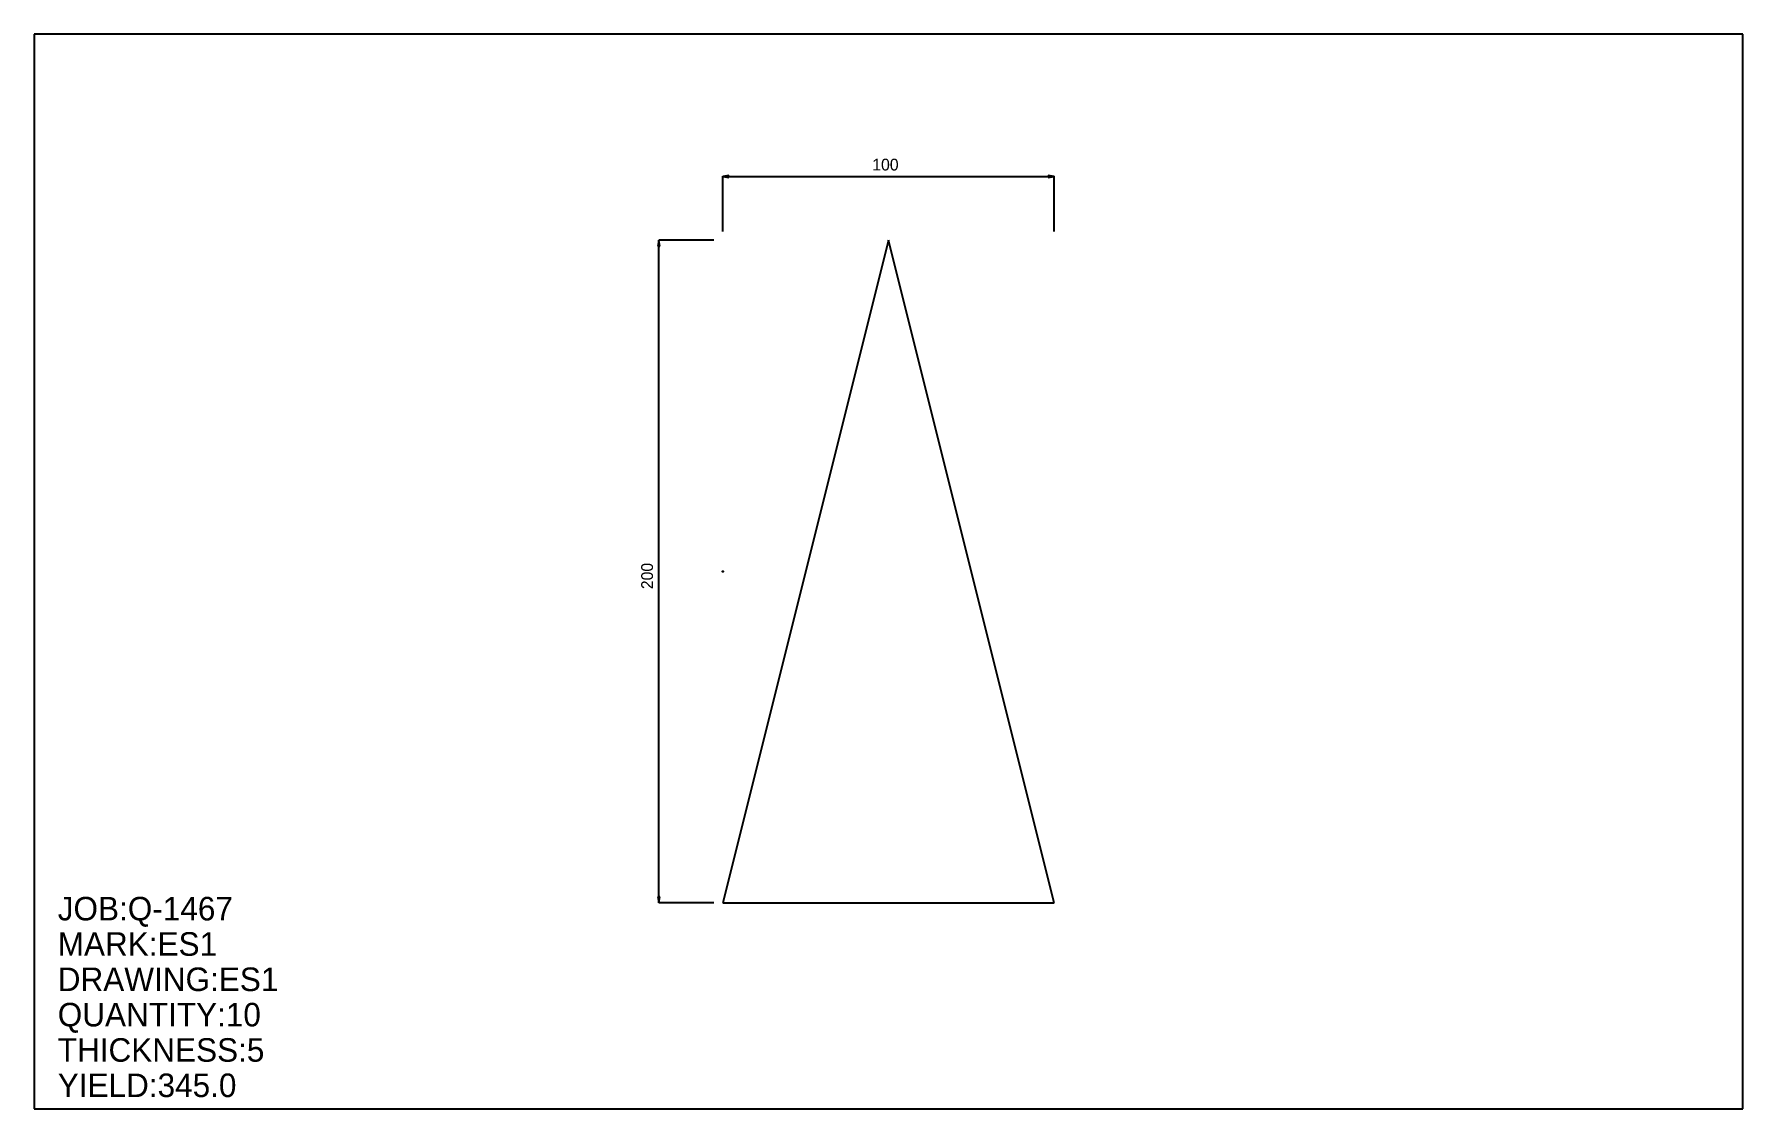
# Model space of a CAD drawing. Extents: x 0 to 516, y 0 to 324.
import ezdxf

# ---------------------------------------------------------------- set-up
doc = ezdxf.new("R2010")
doc.units = 0
doc.header["$LTSCALE"] = 0.125
for name, color, linetype in [('2', 7, 'CONTINUOUS'), ('3', 1, 'CONTINUOUS'), ('5', 7, 'CONTINUOUS'), ('6', 6, 'CONTINUOUS')]:
    doc.layers.add(name, color=color, linetype=linetype)

# ---------------------------------------------------------------- blocks, each defined once
blk = doc.blocks.new('ARROW')
at = {"layer": '2', "linetype": 'CONTINUOUS'}
for p, q in [((0, 0), (-1, 0.166667)), ((-1, 0.166667), (-1, -0.166667)), ((-1, -0.166667), (0, 0))]:
    blk.add_line(p, q, dxfattribs=at)
blk = doc.blocks.new('PLATE')
at = {"layer": '3', "linetype": 'CONTINUOUS'}
for p, q in [((50, 0), (0, -200)), ((100, -200), (50, 0)), ((50, 0), (50, 0)), ((0, -200), (100, -200))]:
    blk.add_line(p, q, dxfattribs=at)
at = {"layer": '5', "linetype": 'CONTINUOUS'}
for p, q in [((-0.1, -100), (0.1, -100)), ((0, -100.1), (0, -99.900002))]:
    blk.add_line(p, q, dxfattribs=at)
blk.add_circle((0, -100), 0.1, dxfattribs=at)
at = {"layer": '6', "linetype": 'CONTINUOUS'}
for p, q in [((0, 2.666667), (0, 19.333332)), ((0, 19.283333), (100, 19.283333)), ((100, 2.666667), (100, 19.333332)), ((-2.666651, 0), (-19.333317, 0.000001)), ((-19.283333, -200), (-19.283318, 0.000001)), ((-2.666667, -200), (-19.333332, -200))]:
    blk.add_line(p, q, dxfattribs=at)
at = {"layer": '6', "xscale": 1.777778, "yscale": 1.777778, "zscale": 1.777778}
for p, rotation in [((0, 19.283333), 180), ((-19.283318, 0.000001), 90), ((-19.283333, -200), 270)]:
    blk.add_blockref('ARROW', p, dxfattribs=dict(at, rotation=rotation))
blk.add_blockref('ARROW', (100, 19.283333), dxfattribs=at)
at = {"layer": '5'}
blk.add_text('ZERO', height=0.015, dxfattribs=at).set_placement((0, -100))
at = {"layer": '6'}
blk.add_text('100', height=3.556, dxfattribs=at).set_placement((45.111111, 21.061111))
blk.add_text('200', height=3.556, rotation=90, dxfattribs=at).set_placement((-21.061104, -105.33334))

msp = doc.modelspace()

# ---------------------------------------------------------------- linework, layer by layer
at = {"layer": '5', "linetype": 'CONTINUOUS'}
for p, q in [((515.5556, 324.44443), (0, 324.44443)), ((0, 324.44443), (0, 0)), ((515.5556, 0), (515.5556, 324.44443)), ((0, 0), (515.5556, 0))]:
    msp.add_line(p, q, dxfattribs=at)

# ---------------------------------------------------------------- block references
at = {"layer": '2'}
msp.add_blockref('PLATE', (207.7778, 262.22223), dxfattribs=at)

# ---------------------------------------------------------------- texts
at = {"layer": '5'}
for s, p in [('JOB:Q-1467', (7.111111, 56.888885)), ('MARK:ES1', (7.111111, 46.222221)), ('DRAWING:ES1', (7.111111, 35.555553)), ('QUANTITY:10', (7.111111, 24.888887)), ('THICKNESS:5', (7.111111, 14.222221)), ('YIELD:345.0', (7.111111, 3.555555))]:
    msp.add_text(s, height=7.111, dxfattribs=at).set_placement(p)

doc.saveas('drawing.dxf')
